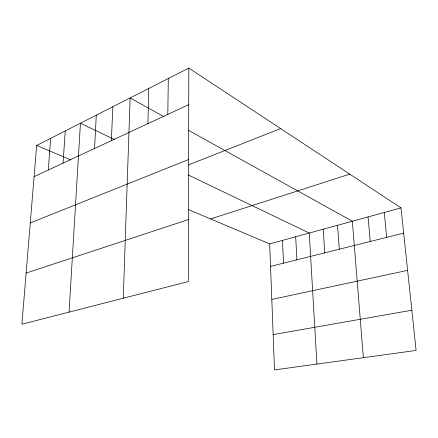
<?xml version="1.0" encoding="UTF-8"?>
<svg xmlns="http://www.w3.org/2000/svg" width="438" height="438" viewBox="0 0 438 438"><rect width="100%" height="100%" fill="white"/><g stroke="black" fill="none" stroke-linecap="round" stroke-linejoin="round"><path stroke-width="0.66" d="M188.822 68.082L188.296 281.563L21.9 324.213L36.672 145.476L188.822 68.082L400.978 207.88L416.1 350.427L274.511 369.918L269.682 243.911L188.198 209.484M167.814 114.384L168.301 78.517M147.907 123.653L148.756 88.46M123.27 298.229L130.119 97.942L163.949 116.711M111.362 140.658L112.829 106.735M94.553 148.482L96.289 115.15M69.062 312.124L80.444 123.209L114.417 139.519M63.056 163.144L65.251 130.935M48.279 170.021L50.671 138.353M34.098 176.624L188.729 104.649M30.266 222.953L188.597 159.52M188.57 164.858L280.616 128.564M26.127 273.071L188.45 219.564M210.59 218.945L349.776 174.138M269.682 243.911L400.978 207.88M270.547 266.397L403.655 233.131M271.812 299.428L407.608 270.361M273.159 334.605L411.835 310.214M36.672 145.476L70.71 159.854M188.165 174.921L309.255 233.049L316.915 364.082M188.707 130.442L352.355 221.223L363.365 357.687M384.257 212.468L386.683 237.374M368.057 216.914L370.241 241.48M337.567 225.28L339.313 249.211M323.206 229.222L324.755 252.852M295.694 236.772L296.882 259.816M282.51 240.391L283.528 263.156"/></g></svg>
